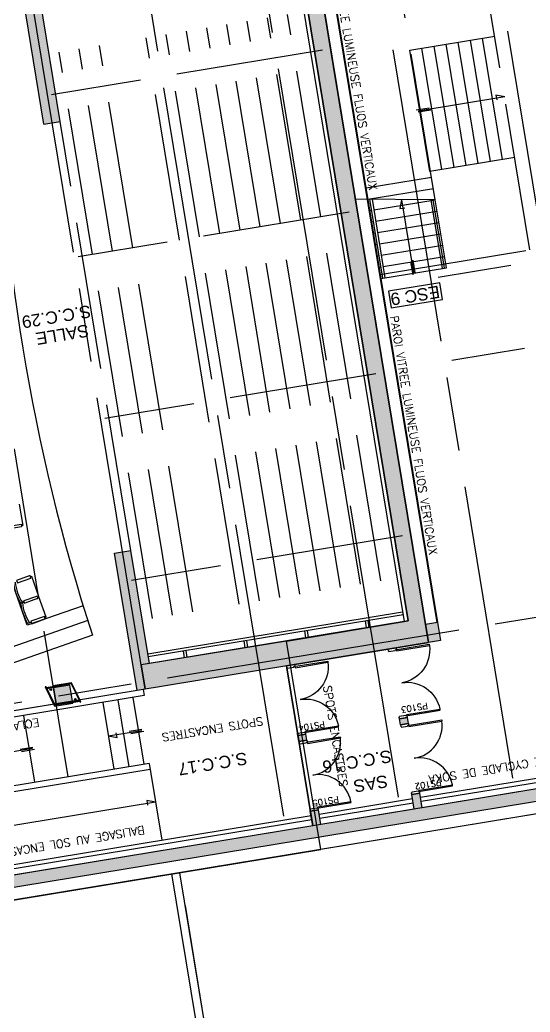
# Model space of a CAD drawing. Header units: millimetres. Extents: x 33140 to 33459, y 51582 to 51854.
# Drawn here: x 33276.3 to 33288.75, y 51634.11 to 51658.3 of the extents above; entities that cross this region are included whole.
import ezdxf

# ---------------------------------------------------------------- set-up
doc = ezdxf.new("R2010")
doc.units = ezdxf.units.MM
doc.header["$LTSCALE"] = 0.3
doc.header["$MEASUREMENT"] = 0
for name, pattern in [('ACAD_ISO02W100', [15, 12, -3]), ('ACAD_ISO04W100', [30, 24, -3, 0, -3]), ('ACAD_ISO08W100', [36, 24, -3, 6, -3])]:
    doc.linetypes.add(name, pattern=pattern)
doc.layers.get('0').update_dxf_attribs({"linetype": 'CONTINUOUS'})
for name, color, linetype in [('00-TRAMES-BAT', 7, 'ACAD_ISO08W100'), ('01-TREMIE-ESCAL-ASC', 4, 'CONTINUOUS'), ('02-MURS-PORTEUR', 1, 'CONTINUOUS'), ('02-MURS-POTEAU', 6, 'CONTINUOUS'), ('04-CLOISONS', 2, 'CONTINUOUS'), ('05-MEN-INT', 4, 'CONTINUOUS'), ('05-MEN-INT-NUM', 62, 'CONTINUOUS'), ('08-EQUI-MEUBLE', 8, 'CONTINUOUS'), ('10-ANN-NOMPIECE', 3, 'CONTINUOUS'), ('10-ANN-NOMPIECE-CODE', 171, 'CONTINUOUS'), ('11-RES-ELECTRICITE', 71, 'CONTINUOUS'), ('14-HACH-MURS', 253, 'CONTINUOUS'), ('14-HACH-POTEAU', 251, 'CONTINUOUS')]:
    doc.layers.add(name, color=color, linetype=linetype)
doc.layers.add('POLY-SURFACE', color=1, linetype='CONTINUOUS', plot=False)
doc.styles.add('ANN', font='romans.shx')
doc.styles.add('NDP', font='ARIAL.TTF', dxfattribs={"height": 0.2})

# ---------------------------------------------------------------- blocks, each defined once
blk = doc.blocks.new('AD')
for p, q in [((28, 38.3), (22, 38.3)), ((22, 38.3), (22, 3.3)), ((28, 3.3), (28, 38.3)), ((22, 3.3), (28, 3.3))]:
    blk.add_line(p, q)
blk = doc.blocks.new('AG')
blk.add_lwpolyline([(-28, 4.3), (-28, 37.3, -0.414214), (-27, 38.3), (-23, 38.3, -0.414214), (-22, 37.3), (-22, 4.3, -0.414214), (-23, 3.3), (-27, 3.3, -0.414214)], format="xyb", close=True)
blk = doc.blocks.new('MVP16')
for p, q in [((0.045, 0.815), (0.075, 0.815)), ((0.045, -0.03), (0.045, 0.815)), ((0.075, 0), (0.075, 0.815)), ((1.675, 0.815), (1.645, 0.815)), ((1.645, 0), (1.645, 0.815)), ((1.675, -0.03), (1.675, 0.815)), ((0, 0), (0.075, 0)), ((0, -0.2), (0, 0)), ((1.72, 0), (1.645, 0)), ((1.72, -0.2), (1.72, 0)), ((0, -0.2), (0.045, -0.2)), ((0.045, -0.03), (0.06, -0.03)), ((0.045, -0.185), (0.06, -0.185)), ((0.045, -0.2), (0.045, -0.185)), ((0.06, -0.185), (0.06, -0.03)), ((1.675, -0.03), (1.66, -0.03)), ((1.66, -0.185), (1.66, -0.03)), ((1.675, -0.185), (1.66, -0.185)), ((1.675, -0.2), (1.675, -0.185)), ((1.72, -0.2), (1.675, -0.2))]:
    blk.add_line(p, q)
for centre, radius, start, end in [((0.045, 0), 0.814, 360, 87.8919), ((1.675, 0), 0.816, 92.1081, 180)]:
    blk.add_arc(centre, radius, start, end)

msp = doc.modelspace()

# ---------------------------------------------------------------- hatches: boundary and pattern name
at = {"layer": '14-HACH-MURS'}
for points in [[(33297.513, 51640.663), (33259.278, 51634.367), (33255.16, 51659.373), (33275.535, 51662.728), (33275.584, 51662.432), (33255.505, 51659.126), (33259.525, 51634.712), (33283.443, 51638.65), (33283.384, 51639.005), (33283.582, 51639.038), (33283.64, 51638.683), (33285.919, 51639.058), (33285.861, 51639.413), (33286.058, 51639.446), (33286.117, 51639.091), (33297.168, 51640.91), (33296.526, 51644.808), (33296.871, 51644.56)], [(33286.925, 51660.854), (33286.973, 51660.558), (33283.487, 51659.984), (33286.191, 51643.56), (33286.487, 51643.609), (33286.56, 51643.167), (33279.16, 51641.948), (33278.608, 51645.3), (33279.003, 51645.365), (33279.457, 51642.605), (33285.772, 51643.645), (33283.092, 51659.919), (33276.777, 51658.879), (33277.281, 51655.824), (33276.886, 51655.759), (33276.334, 51659.11), (33279.975, 51659.709), (33279.959, 51659.808), (33280.156, 51659.841), (33280.172, 51659.742), (33282.452, 51660.117), (33282.435, 51660.216), (33282.633, 51660.248), (33282.649, 51660.15)]]:
    msp.add_hatch(color=256, dxfattribs=at).paths.add_polyline_path(points)
h = msp.add_hatch(color=256, dxfattribs=at)
h.paths.add_polyline_path([(33283.302, 51640.735), (33283.105, 51640.703), (33283.08, 51640.851), (33283.278, 51640.883)])
h.paths.add_polyline_path([(33285.779, 51641.143), (33285.581, 51641.11), (33285.557, 51641.258), (33285.754, 51641.291)])
at = {"layer": '14-HACH-POTEAU'}
h = msp.add_hatch(color=256, dxfattribs=at)
h.paths.add_polyline_path([(33261.531, 51639.451), (33261.137, 51639.386), (33261.202, 51638.991), (33261.596, 51639.056)])
h.paths.add_polyline_path([(33277.516, 51642.083), (33277.121, 51642.018), (33277.186, 51641.623), (33277.581, 51641.688)])
h.paths.add_polyline_path([(33274.852, 51641.644), (33274.457, 51641.579), (33274.522, 51641.185), (33274.917, 51641.25)])
h.paths.add_polyline_path([(33272.188, 51641.206), (33271.793, 51641.141), (33271.858, 51640.746), (33272.253, 51640.811)])
h.paths.add_polyline_path([(33269.524, 51640.767), (33269.129, 51640.702), (33269.194, 51640.307), (33269.589, 51640.372)])
h.paths.add_polyline_path([(33266.86, 51640.328), (33266.465, 51640.263), (33266.53, 51639.869), (33266.925, 51639.934)])
h.paths.add_polyline_path([(33264.196, 51639.89), (33263.801, 51639.825), (33263.866, 51639.43), (33264.261, 51639.495)])

# ---------------------------------------------------------------- linework, layer by layer
at = {"layer": '00-TRAMES-BAT'}
for p, q in [((33291.125, 51640.27), (33281.857, 51696.555)), ((33288.329, 51639.81), (33279.061, 51696.095)), ((33285.534, 51639.349), (33276.265, 51695.634)), ((33282.738, 51638.889), (33273.47, 51695.174)), ((33279.357, 51641.981), (33270.674, 51694.713)), ((33381.521, 51667.668), (33286.323, 51651.992)), ((33381.855, 51665.643), (33286.657, 51649.968)), ((33382.914, 51659.21), (33261.469, 51639.213))]:
    msp.add_line(p, q, dxfattribs=at)
at = {"layer": '01-TREMIE-ESCAL-ASC', "linetype": 'ACAD_ISO02W100'}
for p, q in [((33288.741, 51652.697), (33287.434, 51660.634)), ((33286.433, 51653.915), (33285.382, 51660.296)), ((33285.811, 51657.566), (33287.883, 51657.908)), ((33287.778, 51654.85), (33287.291, 51657.81)), ((33288.074, 51654.899), (33287.587, 51657.859)), ((33286.298, 51654.606), (33285.811, 51657.566)), ((33286.594, 51654.655), (33286.107, 51657.615)), ((33286.89, 51654.704), (33286.403, 51657.664)), ((33287.186, 51654.752), (33286.699, 51657.713)), ((33287.482, 51654.801), (33286.995, 51657.761)), ((33288.37, 51654.947), (33286.298, 51654.606)), ((33284.743, 51654.205), (33286.342, 51654.468)), ((33284.788, 51653.928), (33284.743, 51654.205)), ((33284.788, 51653.928), (33286.388, 51654.192)), ((33285.09, 51652.096), (33288.741, 51652.697))]:
    msp.add_line(p, q, dxfattribs=at)
at = {"layer": '01-TREMIE-ESCAL-ASC', "linetype": 'ACAD_ISO04W100'}
for p, q in [((33288.127, 51656.427), (33286.018, 51656.08)), ((33286.284, 51656.154), (33285.968, 51656.102)), ((33286.321, 51656.1), (33286.012, 51656.049)), ((33286.433, 51653.915), (33284.484, 51653.931)), ((33285.612, 51653.914), (33285.905, 51652.137)), ((33285.83, 51652.403), (33285.882, 51652.087)), ((33285.885, 51652.44), (33285.936, 51652.131)), ((33278.455, 51640.844), (33279.27, 51640.978)), ((33278.967, 51640.959), (33279.276, 51641.01)), ((33279.004, 51640.904), (33279.32, 51640.956)), ((33275.791, 51640.405), (33276.606, 51640.54)), ((33276.303, 51640.52), (33276.612, 51640.571)), ((33276.34, 51640.465), (33276.656, 51640.517)), ((33279.608, 51639.225), (33273.204, 51638.17))]:
    msp.add_line(p, q, dxfattribs=at)
at = {"layer": '01-TREMIE-ESCAL-ASC'}
for p, q in [((33288.127, 51656.427), (33287.912, 51656.467)), ((33287.912, 51656.467), (33287.931, 51656.353)), ((33284.932, 51653.668), (33286.433, 51653.915)), ((33285.612, 51653.914), (33285.572, 51653.7)), ((33286.607, 51652.241), (33286.332, 51653.914)), ((33286.657, 51652.25), (33286.382, 51653.915)), ((33286.706, 51652.258), (33286.433, 51653.915)), ((33284.834, 51653.652), (33284.883, 51653.66)), ((33285.572, 51653.7), (33285.686, 51653.719)), ((33284.978, 51653.392), (33286.479, 51653.639)), ((33284.879, 51653.376), (33284.929, 51653.384)), ((33285.023, 51653.116), (33286.524, 51653.363)), ((33284.925, 51653.099), (33284.974, 51653.108)), ((33285.069, 51652.839), (33286.57, 51653.087)), ((33284.97, 51652.823), (33285.02, 51652.831)), ((33285.114, 51652.563), (33286.615, 51652.81)), ((33285.016, 51652.547), (33285.065, 51652.555)), ((33285.16, 51652.287), (33286.661, 51652.534)), ((33285.061, 51652.271), (33285.111, 51652.279)), ((33285.107, 51651.994), (33286.706, 51652.258)), ((33278.321, 51641.658), (33278.589, 51640.03)), ((33278.686, 51641.718), (33278.954, 51640.09)), ((33279.051, 51641.778), (33279.319, 51640.15)), ((33276.387, 51641.34), (33276.655, 51639.711)), ((33278.455, 51640.844), (33278.669, 51640.805)), ((33278.669, 51640.805), (33278.65, 51640.918)), ((33279.452, 51640.172), (33265.145, 51637.816)), ((33279.452, 51640.172), (33279.761, 51638.297)), ((33279.477, 51640.024), (33265.169, 51637.668)), ((33279.608, 51639.225), (33279.394, 51639.264)), ((33279.394, 51639.264), (33279.413, 51639.151))]:
    msp.add_line(p, q, dxfattribs=at)
for points in [[(33285.156, 51652.002), (33284.839, 51653.929)], [(33284.889, 51653.929), (33285.205, 51652.011)]]:
    msp.add_lwpolyline(points, dxfattribs=at)
at = {"layer": '02-MURS-PORTEUR'}
for p, q in [((33283.487, 51659.984), (33286.191, 51643.56)), ((33283.092, 51659.919), (33285.772, 51643.645)), ((33276.886, 51655.759), (33276.334, 51659.11)), ((33277.281, 51655.824), (33276.777, 51658.879)), ((33276.886, 51655.759), (33277.281, 51655.824)), ((33278.608, 51645.3), (33279.003, 51645.365)), ((33279.16, 51641.948), (33278.608, 51645.3)), ((33279.457, 51642.605), (33279.003, 51645.365)), ((33285.772, 51643.645), (33279.457, 51642.605)), ((33286.487, 51643.609), (33286.191, 51643.56)), ((33286.487, 51643.609), (33286.56, 51643.167)), ((33286.56, 51643.167), (33279.16, 51641.948)), ((33285.754, 51641.291), (33285.557, 51641.258)), ((33285.581, 51641.11), (33285.557, 51641.258)), ((33285.779, 51641.143), (33285.581, 51641.11)), ((33285.779, 51641.143), (33285.754, 51641.291)), ((33283.278, 51640.883), (33283.08, 51640.851)), ((33283.105, 51640.703), (33283.08, 51640.851)), ((33283.302, 51640.735), (33283.278, 51640.883)), ((33297.168, 51640.91), (33286.117, 51639.091)), ((33297.513, 51640.663), (33259.278, 51634.367)), ((33283.302, 51640.735), (33283.105, 51640.703)), ((33286.058, 51639.446), (33285.861, 51639.413)), ((33285.919, 51639.058), (33285.861, 51639.413)), ((33286.117, 51639.091), (33286.058, 51639.446)), ((33283.582, 51639.038), (33283.384, 51639.005)), ((33283.443, 51638.65), (33283.384, 51639.005)), ((33283.64, 51638.683), (33283.582, 51639.038)), ((33285.919, 51639.058), (33283.64, 51638.683)), ((33283.443, 51638.65), (33259.525, 51634.712))]:
    msp.add_line(p, q, dxfattribs=at)
at = {"layer": '02-MURS-PORTEUR', "color": 8, "linetype": 'ACAD_ISO02W100'}
for p, q in [((33277.479, 51639.847), (33274.409, 51658.489)), ((33279.998, 51637.475), (33281.221, 51630.044)), ((33280.195, 51637.507), (33281.159, 51631.655)), ((33280.327, 51636.705), (33281.419, 51630.076))]:
    msp.add_line(p, q, dxfattribs=at)
at = {"layer": '02-MURS-PORTEUR', "color": 4}
for p, q in [((33276.476, 51643.539), (33276.075, 51644.68)), ((33277.84, 51644.018), (33276.476, 51643.539)), ((33277.952, 51643.659), (33275.764, 51642.891)), ((33278.066, 51643.301), (33275.052, 51642.242))]:
    msp.add_line(p, q, dxfattribs=at)
msp.add_arc((33323.728, 51658.1), 48, 180.743, 197.9581, dxfattribs=at)
at = {"layer": '02-MURS-POTEAU'}
msp.add_lwpolyline([(33277.516, 51642.083), (33277.121, 51642.018), (33277.186, 51641.623), (33277.581, 51641.688)], close=True, dxfattribs=at)
at = {"layer": '04-CLOISONS'}
for p, q in [((33282.994, 51659.903), (33285.673, 51643.629)), ((33291.043, 51640.155), (33286.076, 51639.337)), ((33291.059, 51640.056), (33286.092, 51639.239)), ((33285.879, 51639.305), (33283.599, 51638.929)), ((33285.895, 51639.206), (33283.616, 51638.831)), ((33283.418, 51638.798), (33259.649, 51634.884)), ((33283.402, 51638.897), (33261.014, 51635.21))]:
    msp.add_line(p, q, dxfattribs=at)
for points in [[(33277.117, 51642.048), (33277.546, 51642.118), (33277.766, 51641.668), (33277.787, 51641.671), (33277.557, 51642.14), (33277.113, 51642.067)], [(33277.586, 51641.659), (33277.157, 51641.588), (33276.937, 51642.038), (33276.916, 51642.035), (33277.145, 51641.566), (33277.589, 51641.639)]]:
    msp.add_lwpolyline(points, close=True, dxfattribs=at)
at = {"layer": '05-MEN-INT'}
for p, q in [((33283.763, 51660.029), (33286.468, 51643.605)), ((33283.783, 51660.032), (33286.487, 51643.609)), ((33279.332, 51641.825), (33271.059, 51640.462)), ((33279.16, 51641.948), (33271.103, 51640.622)), ((33279.308, 51641.973), (33279.332, 51641.825))]:
    msp.add_line(p, q, dxfattribs=at)
at = {"layer": '05-MEN-INT', "linetype": 'ACAD_ISO02W100'}
for p, q in [((33284.118, 51644.459), (33281.843, 51658.273)), ((33284.611, 51644.54), (33282.337, 51658.354)), ((33285.105, 51644.621), (33282.83, 51658.435)), ((33282.638, 51644.215), (33280.363, 51658.029)), ((33283.131, 51644.296), (33280.857, 51658.11)), ((33283.625, 51644.377), (33281.35, 51658.191)), ((33281.651, 51644.052), (33279.376, 51657.866)), ((33282.144, 51644.134), (33279.87, 51657.948)), ((33283.683, 51657.562), (33277.072, 51656.473)), ((33280.023, 51643.784), (33277.748, 51657.598)), ((33280.516, 51643.865), (33278.242, 51657.679)), ((33279.53, 51643.703), (33277.255, 51657.517)), ((33279.003, 51645.365), (33277.281, 51655.824)), ((33284.333, 51653.615), (33277.722, 51652.527)), ((33284.983, 51649.668), (33278.372, 51648.58)), ((33285.633, 51645.721), (33279.022, 51644.633))]:
    msp.add_line(p, q, dxfattribs=at)
at = {"layer": '05-MEN-INT'}
for points in [[(33277.136, 51642.046), (33276.942, 51642.014), (33276.944, 51642.001), (33277.138, 51642.033)], [(33277.566, 51641.66), (33277.761, 51641.692), (33277.759, 51641.705), (33277.564, 51641.673)]]:
    msp.add_lwpolyline(points, close=True, dxfattribs=at)
for centre in [(33277.051, 51641.97), (33277.652, 51641.736)]:
    msp.add_circle(centre, 0.02, dxfattribs=at)
at = {"layer": '08-EQUI-MEUBLE'}
for p, q in [((33276.284, 51646.491), (33276.368, 51645.977)), ((33276.368, 51645.977), (33276.335, 51645.972)), ((33276.587, 51644.732), (33276.555, 51644.721)), ((33276.759, 51644.242), (33276.587, 51644.732)), ((33276.728, 51644.231), (33276.759, 51644.242)), ((33276.763, 51644.23), (33276.731, 51644.219)), ((33276.935, 51643.74), (33276.763, 51644.23)), ((33276.397, 51644.115), (33276.311, 51644.084)), ((33276.401, 51644.103), (33276.315, 51644.073)), ((33276.904, 51643.729), (33276.935, 51643.74)), ((33285.636, 51643.856), (33279.42, 51642.832)), ((33285.646, 51643.797), (33279.429, 51642.773)), ((33276.574, 51643.613), (33276.487, 51643.582))]:
    msp.add_line(p, q, dxfattribs=at)
for points in [[(33284.756, 51643.478), (33284.728, 51643.645)], [(33284.787, 51643.655), (33284.815, 51643.487)], [(33283.276, 51643.234), (33283.248, 51643.402)], [(33283.307, 51643.411), (33283.335, 51643.244)], [(33281.796, 51642.99), (33281.768, 51643.158)], [(33281.827, 51643.168), (33281.855, 51643)], [(33280.316, 51642.747), (33280.288, 51642.914)], [(33280.347, 51642.924), (33280.375, 51642.756)]]:
    msp.add_lwpolyline(points, dxfattribs=at)
for centre, major_axis, start_param, end_param in [((33277.404, 51644.744), (-0.439, 1.251), 1.373401, 1.768192), ((33277.168, 51644.661), (-0.339, 0.964), 1.313473, 1.82812), ((33277.58, 51644.242), (-0.439, 1.251), 1.373401, 1.768192), ((33277.344, 51644.159), (-0.339, 0.964), 1.313473, 1.82812)]:
    msp.add_ellipse(centre, major_axis=major_axis, ratio=0.961538, start_param=start_param, end_param=end_param, dxfattribs=at)
at = {"layer": '10-ANN-NOMPIECE'}
msp.add_lwpolyline([(33286.542, 51651.893), (33285.289, 51651.686), (33285.356, 51651.279), (33286.609, 51651.485)], close=True, dxfattribs=at)
at = {"layer": 'POLY-SURFACE'}
for points in [[(33382.98, 51658.616), (33297.187, 51644.489), (33297.858, 51640.416), (33259.031, 51634.022), (33254.816, 51659.621), (33275.191, 51662.976), (33272.927, 51676.72), (33270.362, 51676.298), (33268.235, 51689.214), (33271.195, 51689.702), (33270.378, 51694.665), (33374.229, 51711.765)], [(33291.082, 51639.3), (33283.639, 51638.074), (33282.802, 51643.156), (33285.772, 51643.645), (33283.092, 51659.919), (33280.122, 51659.43), (33279.562, 51662.834), (33295.754, 51665.5), (33295.786, 51665.303), (33295.984, 51665.335), (33296.463, 51662.424), (33296.266, 51662.392), (33297.169, 51656.906), (33294.308, 51656.435), (33296.174, 51645.102), (33290.286, 51644.133)], [(33259.031, 51634.022), (33283.639, 51638.074), (33282.802, 51643.156), (33279.457, 51642.605), (33279.26, 51642.573), (33279.357, 51641.981), (33274.522, 51641.185), (33273.411, 51644.241), (33271.624, 51655.095), (33271.659, 51658.188), (33272.124, 51658.214), (33272.966, 51657.352), (33274.375, 51658.729), (33276.342, 51659.061), (33276.539, 51659.093), (33276.58, 51658.846), (33276.777, 51658.879), (33280.122, 51659.43), (33279.546, 51662.933), (33277.947, 51662.669), (33277.89, 51663.015), (33275.256, 51662.581), (33275.191, 51662.976), (33254.816, 51659.621)], [(33283.443, 51638.65), (33259.525, 51634.712), (33255.505, 51659.126), (33279.463, 51662.818), (33279.975, 51659.709), (33283.438, 51660.28), (33286.264, 51643.118), (33282.801, 51642.548)], [(33285.772, 51643.645), (33279.26, 51642.573), (33279.357, 51641.981), (33274.522, 51641.185), (33273.411, 51644.241), (33271.624, 51655.095), (33271.659, 51658.188), (33272.124, 51658.214), (33272.966, 51657.352), (33274.375, 51658.729), (33276.342, 51659.061), (33276.539, 51659.093), (33276.58, 51658.846), (33283.092, 51659.919)]]:
    msp.add_lwpolyline(points, close=True, dxfattribs=at)
msp.add_lwpolyline([(33290.886, 51639.876), (33283.443, 51638.65), (33282.801, 51642.548), (33286.264, 51643.118), (33283.438, 51660.28), (33279.975, 51659.709), (33279.496, 51662.62), (33279.463, 51662.818), (33275.921, 51662.234), (33274.004, 51673.878), (33278.878, 51674.68), (33275.604, 51694.562), (33287.504, 51696.522), (33287.644, 51695.671), (33288.701, 51689.253), (33288.952, 51688.709)], dxfattribs=at)

# ---------------------------------------------------------------- block references
at = {"layer": '05-MEN-INT', "xscale": -1, "rotation": 279.3505736729413}
for p in [(33285.754, 51641.291), (33283.278, 51640.883)]:
    msp.add_blockref('MVP16', p, dxfattribs=at)
at = {"layer": '05-MEN-INT', "rotation": 279.3505736678698}
for p in [(33285.779, 51641.143), (33283.302, 51640.735)]:
    msp.add_blockref('MVP16', p, dxfattribs=at)
at = {"layer": '08-EQUI-MEUBLE', "yscale": 0.009999999998770808, "zscale": 0.0104}
for name, p, xscale, rotation in [('AD', (33276.326, 51646.234), -0.01040000000054615, 99.3505736515276), ('AD', (33276.673, 51644.487), 0.01040000000214015, 109.3505736918869), ('AG', (33276.675, 51644.481), 0.01040000000214015, 109.3505736918869), ('AD', (33277.023, 51643.489), 0.01040000000214015, 109.3505736918869)]:
    msp.add_blockref(name, p, dxfattribs=dict(at, xscale=xscale, rotation=rotation))

# ---------------------------------------------------------------- texts
at = {"layer": '05-MEN-INT-NUM', "style": 'ANN'}
for s, p in [('PS103', (33286.233, 51641.656)), ('PS104', (33283.726, 51641.206)), ('PS102', (33286.566, 51639.785)), ('PS105', (33284.065, 51639.374))]:
    msp.add_text(s, height=0.15, rotation=189.3506, dxfattribs=at).set_placement(p)
at = {"layer": '10-ANN-NOMPIECE', "style": 'NDP'}
for s, p in [('ESC 9', (33286.516, 51651.827)), ('SALLE', (33277.952, 51650.88)), ('SAS', (33285.247, 51639.892))]:
    msp.add_text(s, height=0.3, rotation=189.3506, dxfattribs=at).set_placement(p)
at = {"layer": '10-ANN-NOMPIECE-CODE', "style": 'NDP'}
for s, p in [('S.C.C.29', (33278.003, 51651.35)), ('S.C.C.17', (33281.817, 51640.447)), ('S.C.C.16', (33285.338, 51640.502))]:
    msp.add_text(s, height=0.3, rotation=189.3506, dxfattribs=at).set_placement(p)
at = {"layer": '11-RES-ELECTRICITE', "style": 'ANN'}
for s, rotation, p in [('PAROI VITREE LUMINEUSE FLUOS VERTICAUX', 279.3506, (33283.862, 51659.973)), ('PAROI VITREE LUMINEUSE FLUOS VERTICAUX', 279.3506, (33285.327, 51651.075)), ('SPOTS ENCASTRES', 279.3506, (33283.697, 51642.053)), ('ECLAIRAGE PAR POTEAUX   MACROLON+FLUOS VERTICAUX   VOIR DETAIL DIV-5', 189.3506, (33276.751, 51641.275)), ('SPOTS ENCASTRES', 189.3506, (33282.212, 51641.306)), ('APPLIQUE CYCLADE DE SOKA', 189.3506, (33290.08, 51640.501)), ('BALISAGE AU SOL ENCASTRE DANS DOUBLAGE', 189.3506, (33279.325, 51638.651))]:
    msp.add_text(s, height=0.2, rotation=rotation, dxfattribs=at).set_placement(p)

doc.saveas('drawing.dxf')
